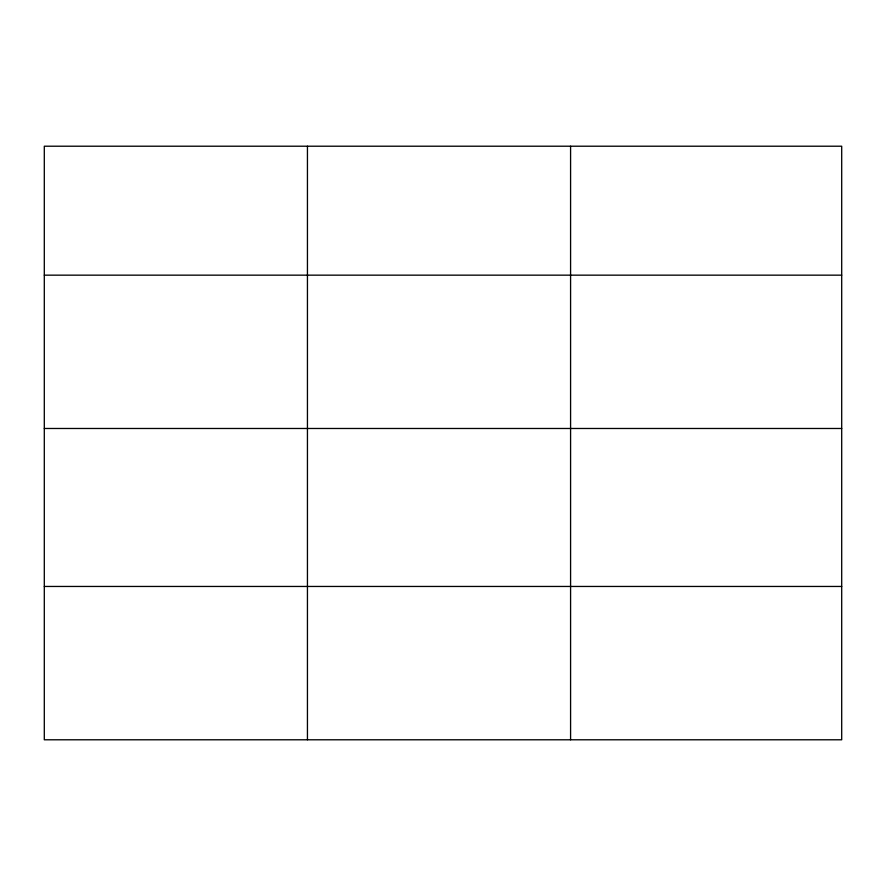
<?xml version="1.0" encoding="UTF-8"?>
<svg xmlns="http://www.w3.org/2000/svg" width="886" height="886" viewBox="0 0 886 886"><rect width="100%" height="100%" fill="white"/><g stroke="black" fill="none" stroke-linecap="round" stroke-linejoin="round"><path stroke-width="1.33" d="M841.7 428.481L841.7 146.212L44.3 146.212L44.3 739.788L841.7 739.788L841.7 428.481L44.3 428.481M44.3 275.158L841.7 275.158M44.3 586.454L841.7 586.454M570.584 146.212L570.584 739.788M307.442 146.212L307.442 739.788"/></g></svg>
